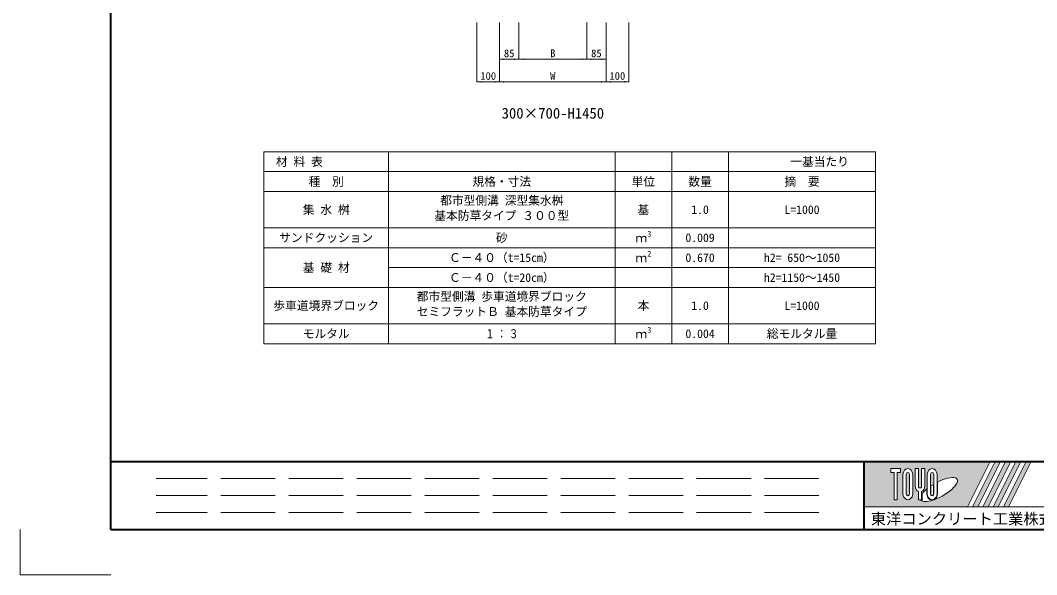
# Model space of a CAD drawing. Units: millimetres at full size. Extents: x 77586 to 117720, y -503 to 5664.
# Drawn here: x 92146 to 96632, y -503 to 1945 of the extents above; entities that cross this region are included whole.
import ezdxf
from ezdxf.enums import TextEntityAlignment as Align

# ---------------------------------------------------------------- set-up
doc = ezdxf.new("R2010")
doc.units = ezdxf.units.MM
doc.header["$LTSCALE"] = 40
doc.linetypes.add('CHAIN_DOUBLE_DASH', pattern=[23.5, 12, -1.5, 3.5, -1.5, 3.5, -1.5])
doc.linetypes.add('DASHED', pattern=[7.5, 6, -1.5])
for name, color, linetype, lineweight in [('Defpoints_3', 8, 'Continuous', 0), ('図枠', 7, 'Continuous', 5), ('寸法・材料表', 7, 'Continuous', 13), ('寸法線', 7, 'Continuous', 9), ('補助線', 8, 'CHAIN_DOUBLE_DASH', 5)]:
    doc.layers.add(name, color=color, linetype=linetype, lineweight=lineweight)
doc.styles.add('ＭＳ ゴシック', font='')
doc.styles.add('ＭＳ Ｐゴシック', font='')
doc.styles.get('ＭＳ ゴシック').set_extended_font_data('MS Gothic')
doc.styles.get('ＭＳ Ｐゴシック').set_extended_font_data('MS PGothic')

# ---------------------------------------------------------------- blocks, each defined once
blk = doc.blocks.new('filled_arrow')
at = {"color": 0, "linetype": 'Continuous', "lineweight": -2}
blk.add_solid([(7.5, 1.25), (0, 0), (7.5, -1.25)], dxfattribs=at)

msp = doc.modelspace()

# ---------------------------------------------------------------- hatches: boundary and pattern name
at = {"layer": '図枠'}
h = msp.add_hatch(color=256, dxfattribs=at)
h.paths.add_polyline_path([(95871.33, -3.21), (95871.33, -203.21), (96326.64, -203.21), (96426.64, -3.21)])
edge = h.paths.add_edge_path(flags=16)
edge.add_ellipse((96200.78, -127.05), major_axis=(80.81, 45.23), ratio=0.3471473, start_angle=-144.31122, end_angle=72.1899, ccw=False)
edge.add_ellipse((96170.85, -146.58), major_axis=(0, 27.5), ratio=0.8463542, start_angle=-160.70346, end_angle=-90)
edge.add_line((96194.13, -146.58), (96194.13, -94.15))
edge = h.paths.add_edge_path(flags=16)
edge.add_ellipse((96170.85, -59.84), major_axis=(0, 25.38), ratio=0.8463542, start_angle=-90, end_angle=90, ccw=False)
edge.add_line((96192.34, -59.84), (96192.34, -146.58))
edge.add_ellipse((96170.85, -146.58), major_axis=(0, 25.38), ratio=0.8463542, start_angle=90, end_angle=-90, ccw=False)
edge.add_line((96149.37, -146.58), (96149.37, -59.84))
edge = h.paths.add_edge_path(flags=16)
edge.add_line((96178.02, -59.84), (96178.02, -146.58))
edge.add_ellipse((96170.85, -146.58), major_axis=(0, 8.46), ratio=0.8463542, start_angle=90, end_angle=-90, ccw=False)
edge.add_line((96163.69, -146.58), (96163.69, -59.84))
edge.add_ellipse((96170.85, -59.84), major_axis=(0, 8.46), ratio=0.8463542, start_angle=-90, end_angle=90, ccw=False)
edge = h.paths.add_edge_path(flags=16)
edge.add_line((96176.23, -104.17), (96176.23, -146.58))
edge.add_ellipse((96170.85, -146.58), major_axis=(0, 6.35), ratio=0.8463542, start_angle=90, end_angle=-90, ccw=False)
edge.add_line((96165.48, -146.58), (96165.48, -111.12))
edge.add_ellipse((96200.78, -127.05), major_axis=(80.81, 45.23), ratio=0.3471473, start_angle=107.79174, end_angle=126.47132, ccw=False)
edge = h.paths.add_edge_path(flags=16)
edge.add_ellipse((96117.14, -112.2), major_axis=(0, 25.38), ratio=0.8463542, start_angle=-163.34117, end_angle=-90, ccw=False)
edge.add_line((96124.31, -136.13), (96124.31, -171.96))
edge.add_line((96124.31, -171.96), (96109.98, -171.96))
edge.add_line((96109.98, -171.96), (96109.98, -136.13))
edge.add_ellipse((96117.14, -112.2), major_axis=(0, 25.38), ratio=0.8463542, start_angle=90, end_angle=163.34117, ccw=False)
edge.add_line((96095.66, -112.2), (96095.66, -34.46))
edge.add_line((96095.66, -34.46), (96109.98, -34.46))
edge.add_line((96109.98, -34.46), (96109.98, -112.2))
edge.add_ellipse((96117.14, -112.2), major_axis=(0, 8.46), ratio=0.8463542, start_angle=90, end_angle=-90)
edge.add_line((96124.31, -112.2), (96124.31, -34.46))
edge.add_line((96124.31, -34.46), (96138.63, -34.46))
edge.add_line((96138.63, -34.46), (96138.63, -112.2))
edge = h.paths.add_edge_path(flags=16)
edge.add_line((96147.58, -124.68), (96147.58, -146.58))
edge.add_ellipse((96170.85, -146.58), major_axis=(0, 27.5), ratio=0.8463542, start_angle=90, end_angle=-171.54427)
edge.add_ellipse((96200.78, -127.05), major_axis=(80.81, 45.23), ratio=0.3471473, start_angle=-178.64954, end_angle=-148.29244, ccw=False)
edge.add_line((96121.22, -174.08), (96126.1, -174.08))
edge.add_line((96126.1, -174.08), (96126.1, -147.26))
edge.add_ellipse((96200.78, -127.05), major_axis=(80.81, 45.23), ratio=0.3471473, start_angle=148.21912, end_angle=165.90812, ccw=False)
edge = h.paths.add_edge_path(flags=16)
edge.add_ellipse((96063.43, -59.84), major_axis=(0, 25.38), ratio=0.8463542, start_angle=-90, end_angle=90, ccw=False)
edge.add_line((96084.92, -59.84), (96084.92, -146.58))
edge.add_ellipse((96063.43, -146.58), major_axis=(0, 25.38), ratio=0.8463542, start_angle=90, end_angle=-90, ccw=False)
edge.add_line((96041.95, -146.58), (96041.95, -59.84))
edge = h.paths.add_edge_path(flags=16)
edge.add_line((96070.59, -59.84), (96070.59, -146.58))
edge.add_ellipse((96063.43, -146.58), major_axis=(0, 8.46), ratio=0.8463542, start_angle=90, end_angle=-90, ccw=False)
edge.add_line((96056.27, -146.58), (96056.27, -59.84))
edge.add_ellipse((96063.43, -59.84), major_axis=(0, 8.46), ratio=0.8463542, start_angle=-90, end_angle=90, ccw=False)
h.paths.add_polyline_path([(96031.21, -34.46), (96031.21, -51.38), (96016.88, -51.38), (96016.88, -171.96), (96002.56, -171.96), (96002.56, -51.38), (95988.24, -51.38), (95988.24, -34.46)], flags=16)
for points in [[(96349.33, -203.21), (96372.02, -203.21), (96472.02, -3.21), (96449.33, -3.21)], [(96517.39, -3.21), (96494.71, -3.21), (96394.71, -203.21), (96417.39, -203.21)], [(96562.77, -3.21), (96540.08, -3.21), (96440.08, -203.21), (96462.77, -203.21)], [(96608.14, -3.21), (96585.46, -3.21), (96485.46, -203.21), (96508.14, -203.21)]]:
    msp.add_hatch(color=256, dxfattribs=at).paths.add_polyline_path(points)

# ---------------------------------------------------------------- linework, layer by layer
at = {"layer": 'Defpoints_3'}
for p, q in [((93221.33, 1365.03), (95921.33, 1365.03)), ((93221.33, 1365.03), (93221.33, 1277.03)), ((93771.33, 1365.03), (93771.33, 1277.03)), ((94771.33, 1365.03), (94771.33, 1277.03)), ((95021.33, 1365.03), (95021.33, 1277.03)), ((95271.33, 1365.03), (95271.33, 1277.03)), ((95921.33, 1365.03), (95921.33, 1277.03)), ((94771.33, 853.03), (95271.33, 853.03))]:
    msp.add_line(p, q, dxfattribs=at)
at = {"layer": 'Defpoints_3', "color": 7, "lineweight": 13}
for p, q in [((92146.33, -303.21), (92146.33, -503.21)), ((92146.33, -503.21), (92546.33, -503.21))]:
    msp.add_line(p, q, dxfattribs=at)
at = {"layer": '図枠', "lineweight": 40}
for p, q in [((92546.33, -303.21), (92546.33, 5236.79)), ((92546.33, -3.21), (100346.33, -3.21)), ((95871.33, -303.21), (95871.33, -3.21)), ((92546.33, -303.21), (100346.33, -303.21))]:
    msp.add_line(p, q, dxfattribs=at)
at = {"layer": '図枠'}
for p, q in [((95871.33, -3.21), (96426.64, -3.21)), ((95988.24, -34.46), (95988.24, -51.38)), ((95988.24, -34.46), (96031.21, -34.46)), ((96031.21, -34.46), (96031.21, -51.38)), ((96095.66, -34.46), (96109.98, -34.46)), ((96095.66, -112.2), (96095.66, -34.46)), ((96109.98, -34.46), (96109.98, -112.2)), ((96124.31, -34.46), (96138.63, -34.46)), ((96124.31, -112.2), (96124.31, -34.46)), ((96138.63, -34.46), (96138.63, -112.2)), ((96426.64, -3.21), (96326.64, -203.21)), ((96449.33, -3.21), (96349.33, -203.21)), ((96472.02, -3.21), (96372.02, -203.21)), ((96494.71, -3.21), (96394.71, -203.21)), ((96517.39, -3.21), (96417.39, -203.21)), ((96540.08, -3.21), (96440.08, -203.21)), ((96449.33, -3.21), (96472.02, -3.21)), ((96562.77, -3.21), (96462.77, -203.21)), ((96585.46, -3.21), (96485.46, -203.21)), ((96494.71, -3.21), (96517.39, -3.21)), ((96608.14, -3.21), (96508.14, -203.21)), ((96540.08, -3.21), (96562.77, -3.21)), ((96585.46, -3.21), (96608.14, -3.21)), ((96002.56, -51.38), (95988.24, -51.38)), ((96002.56, -51.38), (96002.56, -171.96)), ((96016.88, -51.38), (96016.88, -171.96)), ((96031.21, -51.38), (96016.88, -51.38)), ((96041.95, -59.84), (96041.95, -146.58)), ((96056.27, -146.58), (96056.27, -59.84)), ((96070.59, -59.84), (96070.59, -146.58)), ((96084.92, -146.58), (96084.92, -59.84)), ((96149.37, -59.84), (96149.37, -146.58)), ((96163.69, -146.58), (96163.69, -59.84)), ((96178.02, -59.84), (96178.02, -146.58)), ((96192.34, -146.58), (96192.34, -59.84)), ((96147.58, -124.68), (96147.58, -146.58)), ((96165.48, -146.58), (96165.48, -111.12)), ((96176.23, -104.17), (96176.23, -146.58)), ((96194.13, -146.58), (96194.13, -94.15)), ((96016.88, -171.96), (96002.56, -171.96)), ((96109.98, -136.13), (96109.98, -171.96)), ((96124.31, -171.96), (96109.98, -171.96)), ((96121.22, -174.08), (96126.1, -174.08)), ((96124.31, -136.13), (96124.31, -171.96)), ((96126.1, -147.26), (96126.1, -174.08)), ((95871.33, -203.21), (96326.64, -203.21)), ((96349.33, -203.21), (96372.02, -203.21)), ((96394.71, -203.21), (96417.39, -203.21)), ((96440.08, -203.21), (96462.77, -203.21)), ((96485.46, -203.21), (96508.14, -203.21))]:
    msp.add_line(p, q, dxfattribs=at)
at = {"layer": '図枠', "linetype": 'DASHED', "lineweight": 9}
for p, q in [((95671.33, -78.21), (92746.33, -78.21)), ((95671.33, -153.21), (92746.33, -153.21)), ((95671.33, -228.21), (92746.33, -228.21))]:
    msp.add_line(p, q, dxfattribs=at)
at = {"layer": '図枠'}
for centre, major_axis, ratio, start_param, end_param in [((96063.43, -59.84), (0, 25.38), 0.846354, 4.712389, 7.8539816), ((96170.85, -59.84), (0, 25.38), 0.846354, 4.712389, 7.8539816), ((96063.43, -59.84), (0, 8.46), 0.846354, 4.712389, 7.8539816), ((96170.85, -59.84), (0, 8.46), 0.846354, 4.712389, 7.8539816), ((96200.78, -127.05), (80.81, 45.23), 0.347147, 4.2621853, 7.7429163), ((96117.14, -112.2), (0, 25.38), 0.846354, 1.5707963, 2.8017557), ((96117.14, -112.2), (0, 8.46), 0.846354, 1.5707963, 4.712389), ((96117.14, -112.2), (0, 25.38), 0.846354, 3.4814296, 4.712389), ((96200.78, -127.05), (80.81, 45.23), 0.347147, 2.0815197, 2.5155126), ((96200.78, -127.05), (80.81, 45.23), 0.347147, 1.6817405, 1.8219833), ((96063.43, -146.58), (0, 25.38), 0.846354, 1.5707963, 4.712389), ((96063.43, -146.58), (0, 8.46), 0.846354, 1.5707963, 4.712389), ((96200.78, -127.05), (80.81, 45.23), 0.347147, 3.2093975, 4.2004451), ((96170.85, -146.58), (0, 27.5), 0.846354, 1.5707963, 3.3154679), ((96170.85, -146.58), (0, 25.38), 0.846354, 1.5707963, 4.712389), ((96170.85, -146.58), (0, 8.46), 0.846354, 1.5707963, 4.712389), ((96170.85, -146.58), (0, 6.35), 0.846354, 1.5707963, 4.712389), ((96170.85, -146.58), (0, 27.5), 0.846354, 3.5338438, 4.712389)]:
    msp.add_ellipse(centre, major_axis=major_axis, ratio=ratio, start_param=start_param, end_param=end_param, dxfattribs=at)
at = {"layer": '寸法・材料表'}
for p, q in [((93221.33, 1277.03), (95921.33, 1277.03)), ((93221.33, 1277.03), (93221.33, 517.03)), ((93771.33, 1277.03), (93771.33, 517.03)), ((94771.33, 1277.03), (94771.33, 517.03)), ((95021.33, 1277.03), (95021.33, 517.03)), ((95271.33, 1277.03), (95271.33, 517.03)), ((95921.33, 1277.03), (95921.33, 517.03)), ((93221.33, 1189.03), (95921.33, 1189.03)), ((93221.33, 1029.03), (95921.33, 1029.03)), ((93221.33, 941.03), (95921.33, 941.03)), ((93771.33, 853.03), (94771.33, 853.03)), ((95271.33, 853.03), (95921.33, 853.03)), ((93221.33, 765.03), (95921.33, 765.03)), ((93221.33, 605.03), (95921.33, 605.03)), ((93221.33, 517.03), (95921.33, 517.03))]:
    msp.add_line(p, q, dxfattribs=at)
at = {"layer": '寸法線'}
for p, q in [((94161.33, 1935.36), (94161.33, 1673.58)), ((94261.33, 1935.36), (94261.33, 1773.58)), ((94261.33, 1935.36), (94261.33, 1673.58)), ((94261.33, 1935.36), (94261.33, 1673.58)), ((94346.33, 1935.36), (94346.33, 1773.58)), ((94346.33, 1935.36), (94346.33, 1773.58)), ((94646.33, 1935.36), (94646.33, 1773.58)), ((94646.33, 1935.36), (94646.33, 1773.58)), ((94731.33, 1935.36), (94731.33, 1773.58)), ((94731.33, 1935.36), (94731.33, 1673.58)), ((94731.33, 1935.36), (94731.33, 1673.58)), ((94831.33, 1935.36), (94831.33, 1673.58)), ((94261.33, 1773.58), (94346.33, 1773.58)), ((94346.33, 1773.58), (94646.33, 1773.58)), ((94646.33, 1773.58), (94731.33, 1773.58)), ((94261.33, 1673.58), (94161.33, 1673.58)), ((94261.33, 1673.58), (94731.33, 1673.58)), ((94731.33, 1673.58), (94831.33, 1673.58))]:
    msp.add_line(p, q, dxfattribs=at)
at = {"layer": '補助線', "linetype": 'Continuous', "lineweight": 13}
msp.add_line((95871.33, -203.21), (96871.33, -203.21), dxfattribs=at)

# ---------------------------------------------------------------- block references
at = {"layer": '寸法線', "xscale": 2.67, "yscale": 2.67}
for p in [(94261.33, 1773.58), (94346.33, 1773.58), (94646.33, 1773.58), (94161.33, 1673.58), (94261.33, 1673.58), (94731.33, 1673.58)]:
    msp.add_blockref('filled_arrow', p, dxfattribs=at)
at = {"layer": '寸法線', "xscale": 2.67, "yscale": 2.67, "rotation": 180}
for p in [(94346.33, 1773.58), (94646.33, 1773.58), (94731.33, 1773.58), (94261.33, 1673.58), (94731.33, 1673.58), (94831.33, 1673.58)]:
    msp.add_blockref('filled_arrow', p, dxfattribs=at)

# ---------------------------------------------------------------- texts
at = {"layer": '図枠', "style": 'ＭＳ ゴシック'}
msp.add_text('東洋コンクリート工業株式会社', height=49.37, dxfattribs=at).set_placement((96371.33, -256.33), align=Align.MIDDLE_CENTER)
at = {"layer": '寸法・材料表', "style": 'ＭＳ ゴシック'}
msp.add_text('\u3000材 料 表', height=37.98, dxfattribs=at).set_placement((93222.53, 1321.03), align=Align.MIDDLE_LEFT)
for s, p in [('\u3000\u3000\u3000一基当たり', (95596.33, 1321.03)), ('種\u3000別', (93496.33, 1233.03)), ('規格・寸法', (94271.33, 1233.03)), ('単位', (94896.33, 1233.03)), ('数量', (95146.33, 1233.03)), ('摘\u3000要', (95596.33, 1233.03)), ('集 水 桝', (93496.33, 1109.03)), ('基', (94896.33, 1109.03)), ('1.0', (95146.33, 1109.03)), ('L=1000', (95596.33, 1109.03)), ('サンドクッション', (93496.33, 985.03)), ('砂', (94271.33, 985.03)), ('0.009', (95146.33, 985.03)), ('Ｃ－４０（t=15cm）', (94271.33, 897.03)), ('0.670', (95146.33, 897.03)), ('h2= 650～1050', (95596.33, 897.03)), ('基 礎 材', (93496.33, 853.03)), ('Ｃ－４０（t=20cm）', (94271.33, 809.03)), ('h2=1150～1450', (95596.33, 809.03)), ('歩車道境界ブロック', (93496.33, 685.03)), ('本', (94896.33, 685.03)), ('1.0', (95146.33, 685.03)), ('L=1000', (95596.33, 685.03)), ('モルタル', (93496.33, 561.03)), ('総モルタル量', (95596.33, 561.03)), ('0.004', (95146.33, 561.03))]:
    msp.add_text(s, height=37.98, dxfattribs=at).set_placement(p, align=Align.MIDDLE_CENTER)
for s, p in [('都市型側溝 深型集水桝', (93999.38, 1168.27)), ('基本防草タイプ ３００型', (93973.48, 1101.6)), ('都市型側溝 歩車道境界ブロック', (93895.78, 744.27)), ('セミフラットＢ 基本防草タイプ', (93895.78, 677.6))]:
    msp.add_text(s, height=37.98, dxfattribs=at).set_placement(p, align=Align.TOP_LEFT)
for s, height, p in [('ｍ', 37.98, (94861.37, 952.9)), ('3', 26.58, (94913.17, 980.9)), ('ｍ', 37.98, (94861.37, 864.9)), ('2', 26.58, (94913.17, 892.9)), ('3', 26.58, (94913.17, 556.9)), ('ｍ', 37.98, (94861.37, 528.9))]:
    msp.add_text(s, height=height, dxfattribs=at).set_placement(p, align=Align.BOTTOM_LEFT)
at = {"layer": '寸法・材料表', "style": 'ＭＳ Ｐゴシック', "width": 0.75}
msp.add_text('１ ： ３', height=39.59, dxfattribs=at).set_placement((94271.33, 561.03), align=Align.MIDDLE_CENTER)
at = {"layer": '寸法線', "style": 'ＭＳ ゴシック'}
for s, p in [('85', (94303.83, 1799.58)), ('B', (94496.33, 1799.58)), ('85', (94688.83, 1799.58)), ('100', (94211.33, 1699.58)), ('W', (94496.33, 1699.58)), ('100', (94781.33, 1699.58))]:
    msp.add_text(s, height=34.18, dxfattribs=at).set_placement(p, align=Align.MIDDLE_CENTER)
at = {"layer": '補助線', "style": 'ＭＳ ゴシック'}
msp.add_text('300×700-H1450', height=47.47, dxfattribs=at).set_placement((94496.76, 1535), align=Align.MIDDLE_CENTER)

doc.saveas('drawing.dxf')
